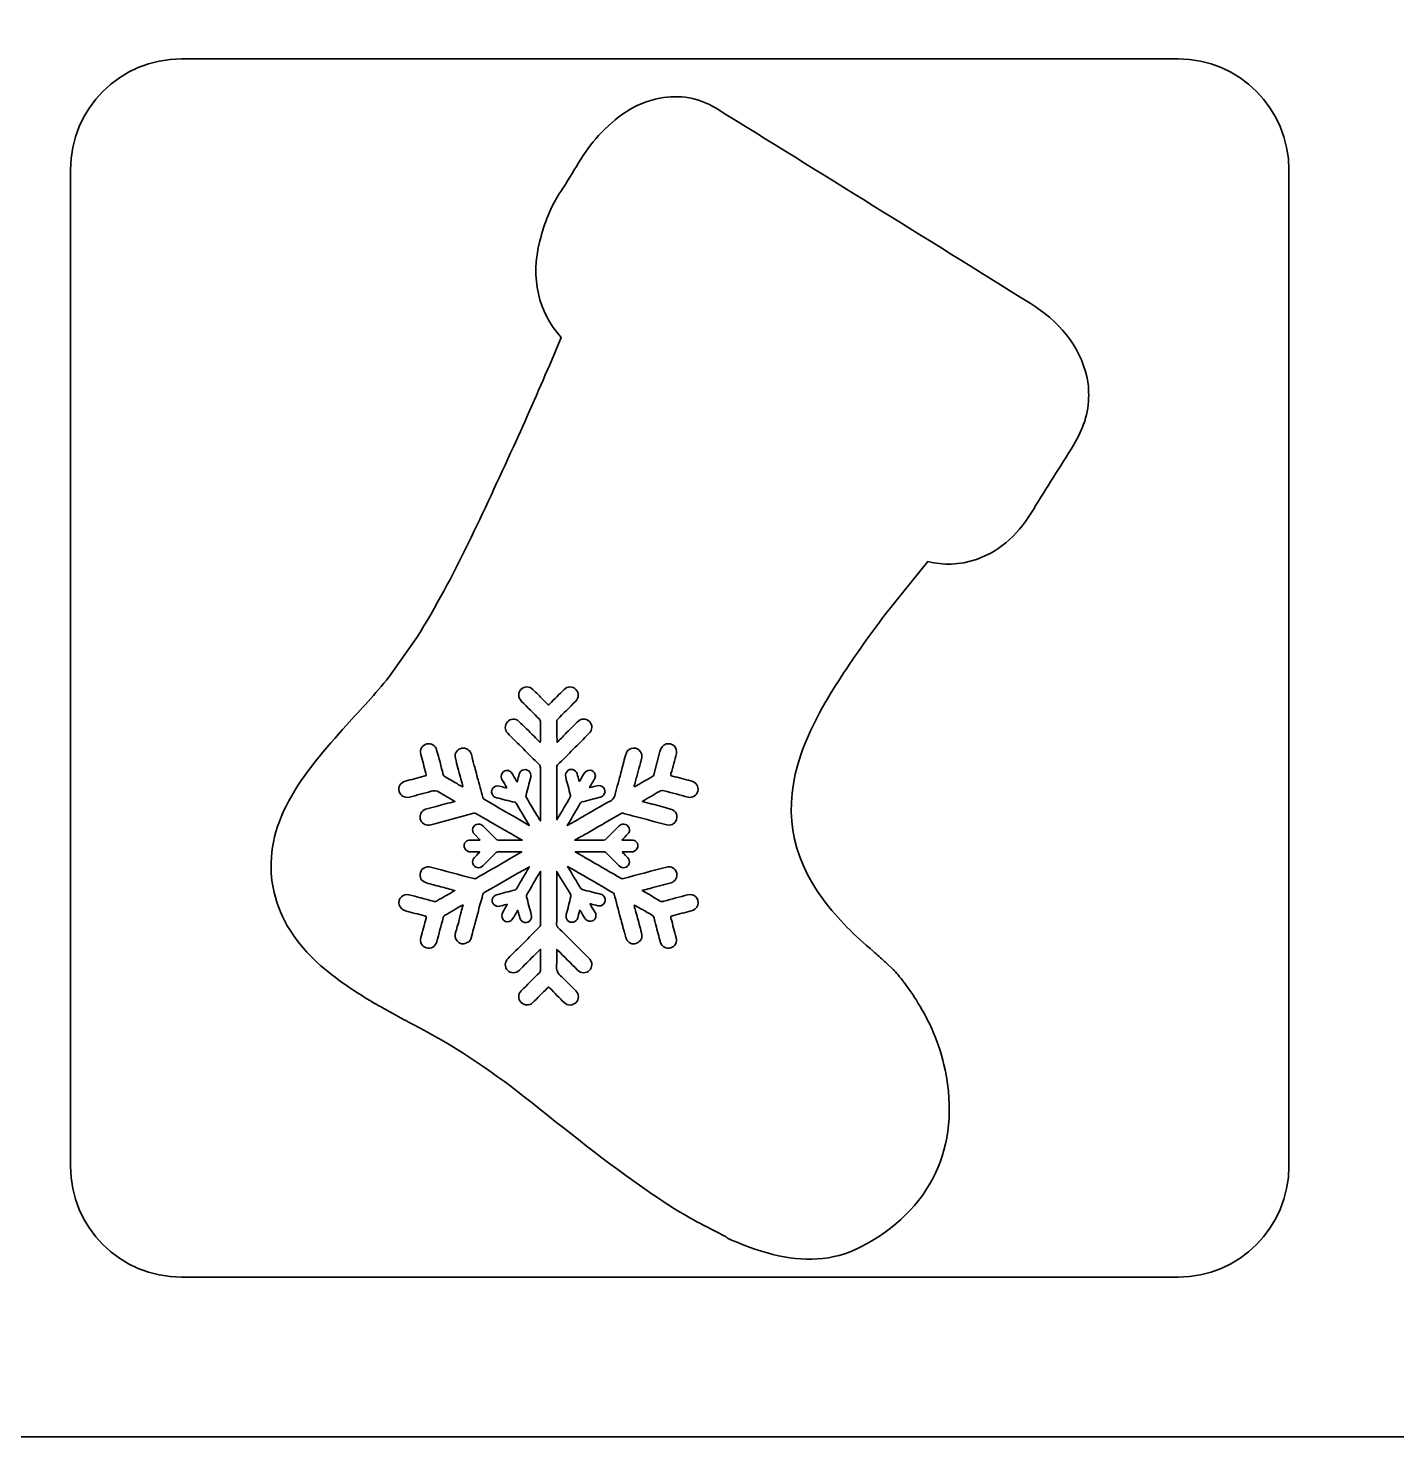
# Model space of a CAD drawing. Extents: x 33 to 2005, y -1071 to -21.
# Drawn here: x 300.2 to 549.8, y -1067.8 to -810.9 of the extents above; entities that cross this region are included whole.
import ezdxf

# ---------------------------------------------------------------- set-up
doc = ezdxf.new("R2010")
doc.units = 0
doc.header["$MEASUREMENT"] = 0
doc.layers.add('Layer 1', color=7, linetype='Continuous', lineweight=0)

# ---------------------------------------------------------------- blocks, each defined once
blk = doc.blocks.new('Block_0')
at = {"layer": 'Layer 1', "color": 240, "lineweight": 35, "true_color": 0xed2024}
for points, knots in [([(753.8, -21.22), (753.8, -21.22), (84.26, -21.22), (84.26, -21.22), (55.91, -21.22), (32.93, -44.21), (32.93, -72.56), (32.93, -72.56), (32.93, -1043.07), (32.93, -1043.07), (32.93, -1056.71), (43.99, -1067.78), (57.63, -1067.78), (57.63, -1067.78), (780.43, -1067.78), (780.43, -1067.78), (794.08, -1067.78), (805.14, -1056.71), (805.14, -1043.07), (805.14, -1043.07), (805.14, -72.56), (805.14, -72.56), (805.14, -44.21), (782.15, -21.22), (753.8, -21.22)], [0, 0, 0, 0, 1, 1, 1, 2, 2, 2, 3, 3, 3, 4, 4, 4, 5, 5, 5, 6, 6, 6, 7, 7, 7, 8, 8, 8, 8]), ([(530.12, -1018.43), (530.12, -1029.6), (521.07, -1038.65), (509.9, -1038.65), (509.9, -1038.65), (328.16, -1038.65), (328.16, -1038.65), (316.99, -1038.65), (307.94, -1029.6), (307.94, -1018.43), (307.94, -1018.43), (307.94, -836.69), (307.94, -836.69), (307.94, -825.52), (316.99, -816.47), (328.16, -816.47), (328.16, -816.47), (509.9, -816.47), (509.9, -816.47), (521.07, -816.47), (530.12, -825.52), (530.12, -836.69), (530.12, -836.69), (530.12, -1018.43), (530.12, -1018.43)], [0, 0, 0, 0, 1, 1, 1, 2, 2, 2, 3, 3, 3, 4, 4, 4, 5, 5, 5, 6, 6, 6, 7, 7, 7, 8, 8, 8, 8]), ([(493.32, -874.62), (491.9, -868.52), (488.06, -864.24), (482.91, -861.03), (463.85, -849.15), (444.77, -837.31), (425.68, -825.48), (422.53, -823.52), (419.05, -822.95), (415.4, -823.63), (410.83, -824.47), (407.33, -827.13), (404.25, -830.45), (401.43, -833.49), (399.64, -837.23), (397.35, -840.64), (395.48, -843.42), (394.33, -846.48), (393.52, -849.67), (391.79, -856.47), (393.25, -862.64), (397.41, -867.27), (397.41, -867.27), (395.32, -872.26), (395.32, -872.26), (393.16, -877.19), (391.01, -882.24), (388.7, -887.22), (383.25, -899.01), (378.01, -910.92), (371.11, -921.97), (371.11, -921.97), (366, -929.23), (366, -929.23), (363.53, -932.23), (360.89, -935.08), (358.29, -937.97), (354.4, -942.3), (350.54, -946.65), (347.73, -951.8), (342.31, -961.76), (343.79, -972.08), (351.78, -980.14), (354.93, -983.32), (358.59, -985.82), (362.4, -988.12), (362.51, -988.19), (362.6, -988.25), (362.7, -988.31), (362.7, -988.31), (362.7, -988.31), (362.7, -988.31), (362.7, -988.31), (362.72, -988.31), (362.72, -988.31), (363.52, -988.8), (364.15, -989.17), (364.66, -989.4), (364.66, -989.4), (368.79, -991.7), (368.79, -991.7), (369.36, -992.01), (369.84, -992.28), (370.32, -992.53), (377.56, -996.25), (384.3, -1000.73), (390.69, -1005.77), (398.23, -1011.71), (405.67, -1017.78), (413.59, -1023.22), (416.75, -1025.39), (419.98, -1027.46), (423.44, -1029.21), (423.44, -1029.21), (423.5, -1029.25), (423.5, -1029.25), (423.5, -1029.25), (427.49, -1031.28), (427.49, -1031.28), (427.62, -1031.46), (427.82, -1031.61), (428.14, -1031.75), (428.58, -1031.93), (429.01, -1032.1), (429.44, -1032.28), (429.44, -1032.28), (429.48, -1032.3), (429.48, -1032.3), (431.62, -1033.16), (433.78, -1033.98), (436.04, -1034.52), (441.51, -1035.84), (446.88, -1035.82), (452.04, -1033.15), (464.77, -1026.59), (470.39, -1014.86), (467.42, -1000.82), (466.92, -998.45), (466.2, -996.18), (465.26, -993.96), (465.22, -993.87), (465.2, -993.77), (465.15, -993.68), (465.11, -993.61), (465.09, -993.54), (465.05, -993.47), (464.42, -992.05), (463.7, -990.66), (462.87, -989.3), (461.04, -986.15), (459.33, -984.02), (458.13, -982.73), (458.14, -982.73), (458.16, -982.72), (458.17, -982.71), (457.99, -982.54), (457.82, -982.39), (457.65, -982.24), (456.87, -981.45), (456.4, -981.08), (456.4, -981.08), (455.71, -980.46), (455.05, -979.85), (454.36, -979.27), (451, -976.43), (447.86, -973.37), (445.23, -969.82), (439.21, -961.72), (437.81, -952.92), (441.11, -943.37), (442.78, -938.58), (445.23, -934.19), (447.97, -929.93), (450.61, -925.79), (453.5, -921.81), (456.42, -917.87), (456.42, -917.87), (464.25, -908.14), (464.25, -908.14), (467.08, -908.82), (470.02, -908.81), (473.12, -907.74), (477.8, -906.13), (481.11, -902.76), (483.55, -898.62), (485.89, -894.65), (488.44, -890.81), (490.85, -886.9), (492.58, -884.09), (493.61, -881.06), (493.61, -877.73), (493.58, -876.68), (493.56, -875.65), (493.32, -874.62)], [0, 0, 0, 0, 1, 1, 1, 2, 2, 2, 3, 3, 3, 4, 4, 4, 5, 5, 5, 6, 6, 6, 7, 7, 7, 8, 8, 8, 9, 9, 9, 10, 10, 10, 11, 11, 11, 12, 12, 12, 13, 13, 13, 14, 14, 14, 15, 15, 15, 16, 16, 16, 17, 17, 17, 18, 18, 18, 19, 19, 19, 20, 20, 20, 21, 21, 21, 22, 22, 22, 23, 23, 23, 24, 24, 24, 25, 25, 25, 26, 26, 26, 27, 27, 27, 28, 28, 28, 29, 29, 29, 30, 30, 30, 31, 31, 31, 32, 32, 32, 33, 33, 33, 34, 34, 34, 35, 35, 35, 36, 36, 36, 37, 37, 37, 38, 38, 38, 39, 39, 39, 40, 40, 40, 41, 41, 41, 42, 42, 42, 43, 43, 43, 44, 44, 44, 45, 45, 45, 46, 46, 46, 47, 47, 47, 48, 48, 48, 49, 49, 49, 50, 50, 50, 51, 51, 51, 51]), ([(422.32, -970.81), (422.14, -971.4), (421.7, -971.7), (421.13, -971.86), (420, -972.14), (418.87, -972.46), (417.74, -972.74), (417.44, -972.81), (417.34, -972.9), (417.44, -973.23), (417.77, -974.41), (418.08, -975.58), (418.39, -976.77), (418.61, -977.58), (418.18, -978.37), (417.38, -978.6), (416.58, -978.83), (415.79, -978.43), (415.54, -977.61), (415.22, -976.55), (414.94, -975.47), (414.67, -974.41), (414.58, -974.11), (414.48, -973.83), (414.44, -973.53), (414.39, -972.94), (414.05, -972.61), (413.55, -972.36), (413.23, -972.22), (412.94, -972.03), (412.64, -971.86), (412.37, -971.7), (412.11, -971.55), (411.84, -971.4), (411.47, -971.2), (411.09, -971), (410.73, -970.81), (410.75, -970.97), (410.79, -971.14), (410.81, -971.31), (410.89, -971.45), (410.95, -971.6), (410.94, -971.77), (411.07, -972.23), (411.27, -972.69), (411.31, -973.18), (411.64, -974.18), (411.92, -975.19), (412.12, -976.21), (412.27, -976.98), (411.67, -977.69), (410.87, -977.84), (410.12, -977.98), (409.4, -977.5), (409.2, -976.75), (409.11, -976.41), (409.03, -976.06), (408.94, -975.72), (408.92, -975.71), (408.92, -975.71), (408.92, -975.69), (408.86, -975.48), (408.8, -975.25), (408.73, -975.04), (408.61, -974.52), (408.47, -974), (408.34, -973.48), (408.24, -973.37), (408.25, -973.23), (408.22, -973.11), (407.84, -971.65), (407.45, -970.22), (407.06, -968.78), (407.03, -968.62), (406.92, -968.56), (406.8, -968.5), (405.02, -967.47), (403.24, -966.45), (401.48, -965.42), (401.02, -965.16), (400.57, -964.9), (400.12, -964.63), (400.12, -964.63), (400.09, -964.61), (400.09, -964.61), (400.09, -964.61), (399.37, -964.2), (399.37, -964.2), (399.37, -964.2), (399.35, -964.2), (399.35, -964.2), (399.35, -964.2), (398.58, -963.76), (398.58, -963.76), (398.63, -963.82), (398.67, -963.89), (398.71, -963.95), (399.46, -965.23), (400.23, -966.49), (400.97, -967.75), (401.04, -967.89), (401.15, -967.95), (401.28, -967.98), (402.38, -968.25), (403.49, -968.53), (404.59, -968.81), (404.92, -968.9), (405.17, -969.06), (405.32, -969.36), (405.54, -969.77), (405.51, -970.19), (405.21, -970.55), (404.92, -970.91), (404.53, -971.03), (404.09, -970.92), (403.65, -970.81), (403.24, -970.7), (402.81, -970.59), (402.77, -970.58), (402.73, -970.55), (402.67, -970.59), (402.67, -970.59), (402.76, -970.75), (402.76, -970.75), (403.04, -971.22), (403.33, -971.7), (403.62, -972.17), (403.76, -972.41), (403.79, -972.67), (403.73, -972.94), (403.51, -973.99), (402.13, -973.96), (401.66, -973.11), (401.42, -972.69), (401.15, -972.28), (400.9, -971.86), (400.88, -971.82), (400.87, -971.75), (400.79, -971.73), (400.78, -971.79), (400.76, -971.84), (400.76, -971.89), (400.64, -972.31), (400.55, -972.72), (400.43, -973.13), (400.32, -973.53), (400.04, -973.8), (399.64, -973.9), (399.24, -974), (398.88, -973.89), (398.59, -973.58), (398.32, -973.28), (398.26, -972.93), (398.35, -972.53), (398.63, -971.42), (398.91, -970.33), (399.18, -969.22), (399.21, -969.11), (399.21, -969), (399.15, -968.9), (398.35, -967.59), (397.57, -966.26), (396.77, -964.94), (396.71, -964.84), (396.66, -964.75), (396.6, -964.64), (396.6, -964.64), (396.6, -967.28), (396.6, -967.28), (396.6, -969.62), (396.6, -971.97), (396.59, -974.32), (396.59, -974.55), (396.66, -974.69), (396.82, -974.86), (398.76, -976.78), (400.68, -978.7), (402.61, -980.63), (403.14, -981.17), (403.12, -982.17), (402.59, -982.69), (401.94, -983.3), (401.04, -983.3), (400.4, -982.66), (399.18, -981.45), (397.98, -980.22), (396.75, -979.02), (396.73, -978.97), (396.68, -978.95), (396.6, -978.88), (396.6, -979.86), (396.68, -980.77), (396.57, -981.68), (396.47, -982.63), (396.82, -983.29), (397.52, -983.91), (398.42, -984.71), (399.24, -985.59), (400.09, -986.44), (400.68, -987.04), (400.7, -987.96), (400.13, -988.54), (399.53, -989.17), (398.57, -989.18), (397.95, -988.56), (397.08, -987.7), (396.21, -986.83), (395.36, -985.95), (395.16, -985.74), (395.04, -985.74), (394.85, -985.96), (393.99, -986.84), (393.12, -987.71), (392.23, -988.59), (391.63, -989.18), (390.69, -989.15), (390.1, -988.56), (389.52, -987.99), (389.52, -987.04), (390.12, -986.45), (391.22, -985.34), (392.33, -984.23), (393.46, -983.13), (393.58, -983), (393.62, -982.88), (393.62, -982.71), (393.62, -982.71), (393.62, -978.86), (393.62, -978.86), (393.16, -979.3), (392.76, -979.71), (392.35, -980.11), (391.49, -980.97), (390.65, -981.83), (389.79, -982.68), (389.15, -983.3), (388.24, -983.29), (387.63, -982.69), (387.04, -982.1), (387.08, -981.17), (387.72, -980.54), (389.63, -978.63), (391.54, -976.7), (393.46, -974.78), (393.54, -974.69), (393.62, -974.62), (393.62, -974.48), (393.62, -974.48), (393.62, -965.68), (393.62, -965.68), (393.62, -965.67), (393.62, -965.67), (393.62, -965.65), (393.62, -965.65), (393.62, -964.66), (393.62, -964.66), (393.58, -964.72), (393.56, -964.78), (393.52, -964.84), (392.72, -966.19), (391.94, -967.55), (391.15, -968.89), (391.07, -969.01), (391.05, -969.13), (391.1, -969.27), (391.38, -970.38), (391.68, -971.47), (391.96, -972.58), (392.04, -972.89), (392.02, -973.21), (391.84, -973.47), (391.57, -973.86), (391.19, -974.04), (390.74, -973.95), (390.29, -973.86), (389.99, -973.58), (389.87, -973.13), (389.77, -972.72), (389.66, -972.3), (389.54, -971.88), (389.52, -971.83), (389.54, -971.78), (389.48, -971.75), (389.48, -971.75), (389.39, -971.89), (389.39, -971.89), (389.11, -972.37), (388.82, -972.85), (388.55, -973.33), (388.41, -973.57), (388.19, -973.72), (387.93, -973.81), (386.9, -974.11), (386.26, -972.89), (386.77, -972.07), (387.04, -971.66), (387.28, -971.24), (387.52, -970.82), (387.55, -970.77), (387.6, -970.73), (387.58, -970.64), (387.52, -970.66), (387.47, -970.67), (387.41, -970.68), (387, -970.8), (386.58, -970.91), (386.18, -971), (385.77, -971.1), (385.41, -971), (385.12, -970.68), (384.83, -970.38), (384.75, -970.01), (384.89, -969.62), (385.02, -969.23), (385.3, -969), (385.69, -968.9), (386.8, -968.61), (387.9, -968.32), (389.01, -968.03), (389.13, -968), (389.2, -967.95), (389.27, -967.84), (390.03, -966.51), (390.8, -965.2), (391.59, -963.87), (391.59, -963.86), (391.6, -963.84), (391.61, -963.81), (391.61, -963.81), (391.45, -963.92), (391.45, -963.92), (391.45, -963.92), (391.43, -963.92), (391.43, -963.92), (391.43, -963.92), (389.54, -964.95), (389.54, -964.95), (387.57, -966.08), (385.6, -967.22), (383.63, -968.36), (383.35, -968.51), (383.14, -968.69), (383.08, -969.04), (382.97, -969.56), (382.81, -970.06), (382.67, -970.56), (382.67, -970.56), (382.48, -971.19), (382.48, -971.19), (382.42, -971.61), (382.28, -972.02), (382.17, -972.44), (381.91, -973.32), (381.72, -974.24), (381.42, -975.11), (381.3, -975.66), (381.16, -976.21), (381.03, -976.74), (380.97, -976.97), (380.86, -977.17), (380.69, -977.35), (380.61, -977.46), (380.53, -977.55), (380.37, -977.56), (379.96, -977.91), (379.34, -977.97), (378.83, -977.68), (378.31, -977.4), (377.97, -976.7), (378.1, -976.11), (378.15, -975.86), (378.17, -975.58), (378.31, -975.34), (378.42, -974.91), (378.48, -974.47), (378.67, -974.08), (378.75, -973.69), (378.8, -973.3), (378.95, -972.94), (379.02, -972.65), (379.11, -972.36), (379.19, -972.06), (379.29, -971.65), (379.39, -971.25), (379.52, -970.75), (378.91, -971.1), (378.36, -971.4), (377.81, -971.72), (377.28, -972.03), (376.75, -972.36), (376.21, -972.65), (376.02, -972.75), (375.94, -972.89), (375.89, -973.09), (375.5, -974.55), (375.12, -976.03), (374.72, -977.49), (374.48, -978.37), (373.68, -978.83), (372.85, -978.61), (372.03, -978.38), (371.6, -977.58), (371.84, -976.72), (372.14, -975.53), (372.45, -974.34), (372.78, -973.17), (372.86, -972.89), (372.78, -972.81), (372.52, -972.75), (371.36, -972.46), (370.18, -972.16), (369.02, -971.84), (367.81, -971.5), (367.42, -970.12), (368.29, -969.28), (368.67, -968.91), (369.14, -968.78), (369.65, -968.91), (371.12, -969.29), (372.58, -969.68), (374.05, -970.09), (374.35, -970.17), (374.59, -970.14), (374.87, -969.97), (375.89, -969.36), (376.94, -968.78), (378.03, -968.14), (377.13, -967.9), (376.3, -967.67), (375.45, -967.45), (374.59, -967.22), (373.7, -967), (372.85, -966.75), (371.92, -966.48), (371.48, -965.67), (371.75, -964.84), (372, -964.05), (372.78, -963.65), (373.59, -963.86), (376.21, -964.57), (378.83, -965.26), (381.46, -965.95), (381.61, -966.01), (381.72, -966.01), (381.88, -965.92), (383.96, -964.72), (386.05, -963.52), (388.13, -962.32), (388.13, -962.32), (389.38, -961.58), (389.38, -961.58), (389.38, -961.58), (390.21, -961.09), (390.21, -961.09), (390.21, -961.09), (389.33, -961.09), (389.33, -961.09), (388.18, -961.09), (387.02, -961.09), (385.85, -961.09), (385.73, -961.09), (385.65, -961.14), (385.56, -961.21), (384.75, -962.03), (383.94, -962.83), (383.14, -963.64), (382.85, -963.92), (382.51, -964.05), (382.11, -963.96), (381.7, -963.87), (381.42, -963.62), (381.31, -963.23), (381.19, -962.83), (381.27, -962.46), (381.56, -962.16), (381.86, -961.84), (382.17, -961.55), (382.47, -961.25), (382.51, -961.21), (382.55, -961.17), (382.58, -961.12), (382.52, -961.07), (382.46, -961.09), (382.41, -961.09), (381.91, -961.09), (381.44, -961.07), (380.94, -961.09), (379.98, -961.14), (379.25, -959.95), (380.03, -959.23), (380.24, -959.04), (380.47, -958.94), (380.75, -958.94), (380.75, -958.94), (382.58, -958.94), (382.58, -958.94), (382.6, -958.86), (382.55, -958.84), (382.52, -958.81), (382.52, -958.81), (381.6, -957.89), (381.6, -957.89), (381.26, -957.56), (381.17, -957.15), (381.32, -956.73), (381.49, -956.29), (381.83, -956.04), (382.3, -956.02), (382.62, -955.99), (382.9, -956.13), (383.14, -956.37), (383.94, -957.17), (384.74, -957.98), (385.55, -958.79), (385.65, -958.89), (385.75, -958.94), (385.91, -958.94), (385.91, -958.94), (390.3, -958.94), (390.3, -958.94), (390.3, -958.94), (389.35, -958.4), (389.35, -958.4), (389.35, -958.4), (389.29, -958.37), (389.29, -958.37), (389.27, -958.37), (389.25, -958.36), (389.24, -958.34), (389.11, -958.28), (388.99, -958.2), (388.86, -958.13), (388.86, -958.13), (388.76, -958.08), (388.76, -958.08), (386.44, -956.74), (384.15, -955.42), (381.86, -954.09), (381.71, -954.01), (381.61, -954.03), (381.47, -954.06), (379.11, -954.7), (376.74, -955.34), (374.36, -955.97), (374.05, -956.06), (373.73, -956.16), (373.4, -956.21), (372.62, -956.32), (371.92, -955.84), (371.71, -955.09), (371.53, -954.39), (371.94, -953.59), (372.67, -953.33), (373.31, -953.12), (373.95, -952.98), (374.59, -952.8), (375.72, -952.5), (376.84, -952.2), (378.03, -951.89), (377.03, -951.3), (376.06, -950.79), (375.14, -950.19), (374.64, -949.87), (374.21, -949.87), (373.7, -950.04), (372.38, -950.41), (371.04, -950.76), (369.73, -951.1), (368.89, -951.31), (368.12, -950.87), (367.89, -950.09), (367.66, -949.24), (368.09, -948.46), (368.95, -948.21), (370.09, -947.89), (371.22, -947.6), (372.34, -947.31), (372.85, -947.18), (372.85, -947.18), (372.72, -946.71), (372.43, -945.58), (372.13, -944.46), (371.83, -943.32), (371.59, -942.41), (372.03, -941.66), (372.92, -941.41), (373.68, -941.19), (374.48, -941.66), (374.7, -942.5), (375.12, -944), (375.53, -945.5), (375.9, -947.01), (375.95, -947.18), (376.03, -947.27), (376.18, -947.36), (376.89, -947.76), (377.6, -948.16), (378.3, -948.58), (378.44, -948.65), (378.59, -948.7), (378.68, -948.84), (378.87, -948.96), (379.1, -949), (379.26, -949.16), (379.31, -949.14), (379.38, -949.21), (379.43, -949.21), (379.45, -949.21), (379.48, -949.21), (379.5, -949.16), (379.41, -948.76), (379.24, -948.38), (379.2, -947.96), (379.15, -947.82), (379.1, -947.68), (379.06, -947.52), (378.75, -946.36), (378.42, -945.2), (378.13, -944.02), (377.91, -943.16), (378.42, -942.38), (379.29, -942.19), (380.06, -942.02), (380.84, -942.54), (381.05, -943.36), (381.19, -943.95), (381.35, -944.54), (381.51, -945.13), (381.55, -945.29), (381.58, -945.46), (381.64, -945.6), (381.78, -946.12), (381.91, -946.64), (382.05, -947.16), (382.08, -947.28), (382.09, -947.4), (382.11, -947.52), (382.55, -948.71), (382.76, -949.95), (383.13, -951.16), (383.19, -951.34), (383.27, -951.45), (383.43, -951.54), (385.15, -952.54), (386.86, -953.52), (388.57, -954.51), (388.57, -954.51), (388.82, -954.65), (388.82, -954.65), (388.82, -954.65), (391.6, -956.27), (391.6, -956.27), (391.45, -956.02), (391.3, -955.77), (391.16, -955.51), (391.16, -955.51), (391.15, -955.51), (391.15, -955.51), (390.5, -954.43), (389.85, -953.33), (389.19, -952.23), (389.13, -952.13), (389.05, -952.08), (388.94, -952.04), (387.82, -951.78), (386.72, -951.49), (385.61, -951.21), (385.21, -951.12), (384.93, -950.88), (384.8, -950.49), (384.66, -950.1), (384.74, -949.73), (385.02, -949.43), (385.31, -949.11), (385.66, -949), (386.08, -949.1), (386.5, -949.19), (386.9, -949.3), (387.32, -949.4), (387.37, -949.42), (387.42, -949.43), (387.49, -949.44), (387.49, -949.37), (387.44, -949.33), (387.42, -949.28), (387.18, -948.86), (386.93, -948.43), (386.68, -948.03), (386.14, -947.22), (386.77, -945.99), (387.8, -946.27), (388.07, -946.36), (388.28, -946.5), (388.43, -946.75), (388.71, -947.24), (389, -947.7), (389.27, -948.18), (389.27, -948.18), (389.36, -948.33), (389.36, -948.33), (389.43, -948.29), (389.43, -948.24), (389.44, -948.19), (389.54, -947.77), (389.66, -947.36), (389.76, -946.93), (389.87, -946.49), (390.16, -946.2), (390.61, -946.11), (391.07, -946.02), (391.45, -946.2), (391.71, -946.58), (391.9, -946.85), (391.93, -947.16), (391.85, -947.49), (391.57, -948.58), (391.3, -949.68), (391.01, -950.78), (390.98, -950.93), (390.98, -951.04), (391.07, -951.18), (391.7, -952.24), (392.35, -953.31), (392.99, -954.38), (393.19, -954.73), (393.4, -955.09), (393.62, -955.44), (393.62, -955.44), (393.62, -945.74), (393.62, -945.74), (393.63, -945.5), (393.56, -945.34), (393.38, -945.16), (391.47, -943.27), (389.57, -941.36), (387.66, -939.44), (387.09, -938.88), (387.07, -937.97), (387.61, -937.37), (388.14, -936.78), (389.06, -936.69), (389.66, -937.26), (390.63, -938.16), (391.54, -939.09), (392.46, -940.01), (392.82, -940.38), (393.19, -940.75), (393.57, -941.13), (393.66, -940.98), (393.62, -940.85), (393.62, -940.72), (393.62, -940.72), (393.62, -937.33), (393.62, -937.33), (393.62, -937.17), (393.6, -937.05), (393.46, -936.91), (392.37, -935.82), (391.29, -934.72), (390.18, -933.64), (389.54, -933), (389.5, -932.09), (390.08, -931.47), (390.68, -930.86), (391.61, -930.84), (392.27, -931.49), (392.9, -932.09), (393.52, -932.72), (394.13, -933.34), (394.39, -933.6), (394.65, -933.85), (394.88, -934.11), (395.04, -934.29), (395.13, -934.3), (395.32, -934.11), (396.18, -933.23), (397.07, -932.36), (397.93, -931.49), (398.56, -930.87), (399.49, -930.84), (400.1, -931.45), (400.71, -932.06), (400.68, -932.99), (400.04, -933.64), (398.93, -934.72), (397.82, -935.83), (396.73, -936.93), (396.65, -937), (396.6, -937.07), (396.6, -937.19), (396.6, -938.47), (396.6, -939.77), (396.68, -941.13), (397.19, -940.6), (397.7, -940.08), (398.21, -939.55), (398.91, -938.83), (399.63, -938.14), (400.34, -937.42), (401.03, -936.72), (401.92, -936.69), (402.57, -937.33), (403.18, -937.91), (403.14, -938.83), (402.47, -939.52), (400.57, -941.42), (398.67, -943.33), (396.75, -945.24), (396.65, -945.34), (396.6, -945.44), (396.6, -945.59), (396.6, -948.24), (396.6, -950.9), (396.65, -953.59), (396.65, -953.59), (396.65, -955.23), (396.65, -955.23), (396.68, -955.15), (396.74, -955.07), (396.77, -955), (397.54, -953.7), (398.3, -952.38), (399.07, -951.08), (399.14, -950.98), (399.14, -950.88), (399.11, -950.78), (398.82, -949.67), (398.53, -948.56), (398.24, -947.46), (398.14, -947.07), (398.2, -946.71), (398.48, -946.41), (398.76, -946.1), (399.11, -945.99), (399.51, -946.08), (399.93, -946.18), (400.2, -946.44), (400.31, -946.85), (400.43, -947.26), (400.54, -947.68), (400.64, -948.08), (400.65, -948.14), (400.68, -948.19), (400.69, -948.24), (400.76, -948.22), (400.78, -948.15), (400.81, -948.12), (401.06, -947.69), (401.31, -947.28), (401.55, -946.85), (402.01, -945.99), (403.39, -945.96), (403.62, -947.01), (403.68, -947.27), (403.65, -947.54), (403.51, -947.77), (403.23, -948.26), (402.95, -948.74), (402.66, -949.21), (402.66, -949.21), (402.59, -949.37), (402.59, -949.37), (402.64, -949.4), (402.68, -949.37), (402.73, -949.35), (403.14, -949.25), (403.57, -949.14), (403.98, -949.02), (404.44, -948.91), (404.82, -949.02), (405.11, -949.38), (405.42, -949.74), (405.45, -950.16), (405.25, -950.58), (405.09, -950.87), (404.84, -951.04), (404.51, -951.12), (403.42, -951.41), (402.32, -951.7), (401.21, -951.98), (401.07, -952.02), (400.98, -952.09), (400.9, -952.22), (400.18, -953.45), (399.48, -954.67), (398.76, -955.9), (398.68, -956.04), (398.59, -956.16), (398.52, -956.3), (398.52, -956.3), (399.28, -955.87), (399.28, -955.87), (399.28, -955.87), (400.49, -955.18), (400.49, -955.18), (400.49, -955.18), (400.64, -955.09), (400.64, -955.09), (400.65, -955.09), (400.65, -955.09), (400.65, -955.09), (402.34, -954.1), (404.04, -953.12), (405.72, -952.15), (405.83, -952.07), (405.95, -951.99), (406.08, -951.96), (406.86, -951.68), (407.23, -951.1), (407.31, -950.3), (407.32, -950.24), (407.36, -950.18), (407.38, -950.12), (407.42, -949.95), (407.47, -949.77), (407.51, -949.58), (407.7, -948.93), (407.87, -948.27), (408.06, -947.6), (408.28, -946.75), (408.51, -945.92), (408.72, -945.07), (408.89, -944.55), (408.94, -944), (409.16, -943.51), (409.15, -943.39), (409.19, -943.3), (409.25, -943.21), (409.35, -942.7), (409.7, -942.41), (410.16, -942.26), (410.72, -942.07), (411.25, -942.16), (411.66, -942.57), (411.99, -942.89), (412.14, -943.24), (412.14, -943.63), (412.14, -943.81), (412.11, -943.99), (412.05, -944.18), (412.04, -944.39), (411.94, -944.58), (411.88, -944.78), (411.86, -944.81), (411.86, -944.83), (411.85, -944.86), (411.69, -945.52), (411.53, -946.2), (411.31, -946.85), (411.14, -947.56), (410.98, -948.28), (410.74, -948.99), (410.74, -948.99), (410.73, -949), (410.73, -949.01), (410.69, -949.21), (410.75, -949.25), (410.93, -949.15), (412, -948.54), (413.06, -947.91), (414.14, -947.3), (414.24, -947.24), (414.26, -947.16), (414.29, -947.05), (414.29, -947.05), (415.42, -942.77), (415.42, -942.77), (415.59, -942.13), (415.88, -941.6), (416.58, -941.41), (417.65, -941.13), (418.69, -942.08), (418.42, -943.16), (418.13, -944.38), (417.8, -945.59), (417.44, -946.8), (417.34, -947.13), (417.44, -947.21), (417.74, -947.28), (418.85, -947.56), (419.96, -947.86), (421.07, -948.15), (422.07, -948.41), (422.53, -949.1), (422.33, -950.02), (422.16, -950.81), (421.32, -951.32), (420.55, -951.12), (419.08, -950.73), (417.63, -950.34), (416.19, -949.93), (415.86, -949.85), (415.61, -949.88), (415.33, -950.06), (414.31, -950.67), (413.28, -951.25), (412.19, -951.88), (412.83, -952.06), (413.41, -952.21), (413.99, -952.37), (415.12, -952.66), (416.26, -952.95), (417.37, -953.28), (418.43, -953.59), (418.82, -954.57), (418.32, -955.51), (418.03, -956.04), (417.3, -956.35), (416.69, -956.18), (414.75, -955.67), (412.84, -955.15), (410.9, -954.63), (410.17, -954.44), (409.45, -954.26), (408.72, -954.06), (408.58, -954.01), (408.47, -954.03), (408.34, -954.1), (406.46, -955.18), (404.58, -956.27), (402.7, -957.36), (402.31, -957.6), (401.9, -957.82), (401.48, -958.07), (401.48, -958.07), (401.45, -958.08), (401.45, -958.08), (401.38, -958.13), (401.31, -958.17), (401.23, -958.2), (401.22, -958.2), (401.21, -958.2), (401.21, -958.22), (401.21, -958.22), (401.2, -958.22), (401.2, -958.22), (401.2, -958.22), (400.83, -958.42), (400.83, -958.42), (400.83, -958.42), (400.82, -958.42), (400.82, -958.42), (400.82, -958.42), (399.88, -958.94), (399.88, -958.94), (399.88, -958.94), (405.21, -958.94), (405.21, -958.94), (405.36, -958.94), (405.46, -958.89), (405.58, -958.79), (406.37, -957.98), (407.18, -957.17), (407.99, -956.37), (408.22, -956.13), (408.51, -955.99), (408.82, -956.02), (409.29, -956.04), (409.63, -956.29), (409.79, -956.73), (409.95, -957.15), (409.86, -957.56), (409.53, -957.89), (409.21, -958.2), (408.91, -958.5), (408.61, -958.81), (408.57, -958.84), (408.52, -958.86), (408.53, -958.94), (408.53, -958.94), (410.36, -958.94), (410.36, -958.94), (410.65, -958.94), (410.89, -959.04), (411.09, -959.23), (411.88, -959.95), (411.14, -961.14), (410.17, -961.09), (409.69, -961.07), (409.2, -961.09), (408.7, -961.09), (408.66, -961.09), (408.59, -961.07), (408.54, -961.12), (408.58, -961.17), (408.62, -961.21), (408.66, -961.25), (408.96, -961.55), (409.26, -961.84), (409.56, -962.16), (409.84, -962.46), (409.93, -962.83), (409.82, -963.23), (409.69, -963.62), (409.42, -963.87), (409.01, -963.96), (408.61, -964.05), (408.26, -963.92), (407.98, -963.64), (407.17, -962.83), (406.36, -962.03), (405.55, -961.21), (405.48, -961.14), (405.39, -961.09), (405.26, -961.09), (403.61, -961.09), (401.95, -961.09), (400.3, -961.09), (400.3, -961.09), (399.99, -961.09), (399.99, -961.09), (399.99, -961.09), (400.81, -961.56), (400.81, -961.56), (400.81, -961.56), (401.46, -961.95), (401.46, -961.95), (401.48, -961.95), (401.48, -961.95), (401.48, -961.95), (401.93, -962.22), (402.38, -962.48), (402.84, -962.75), (404.65, -963.8), (406.47, -964.84), (408.29, -965.89), (408.45, -966), (408.59, -966.01), (408.77, -965.95), (411.39, -965.25), (414.03, -964.54), (416.66, -963.85), (417.47, -963.62), (418.24, -964.1), (418.48, -964.95), (418.69, -965.67), (418.25, -966.49), (417.47, -966.72), (416.21, -967.08), (414.92, -967.39), (413.66, -967.75), (413.17, -967.88), (412.71, -968), (412.2, -968.14), (413.36, -968.81), (414.48, -969.47), (415.59, -970.12), (415.79, -970.22), (415.97, -970.12), (416.16, -970.09), (417.6, -969.69), (419.04, -969.3), (420.47, -968.92), (421.66, -968.62), (422.65, -969.63), (422.32, -970.81)], [0, 0, 0, 0, 1, 1, 1, 2, 2, 2, 3, 3, 3, 4, 4, 4, 5, 5, 5, 6, 6, 6, 7, 7, 7, 8, 8, 8, 9, 9, 9, 10, 10, 10, 11, 11, 11, 12, 12, 12, 13, 13, 13, 14, 14, 14, 15, 15, 15, 16, 16, 16, 17, 17, 17, 18, 18, 18, 19, 19, 19, 20, 20, 20, 21, 21, 21, 22, 22, 22, 23, 23, 23, 24, 24, 24, 25, 25, 25, 26, 26, 26, 27, 27, 27, 28, 28, 28, 29, 29, 29, 30, 30, 30, 31, 31, 31, 32, 32, 32, 33, 33, 33, 34, 34, 34, 35, 35, 35, 36, 36, 36, 37, 37, 37, 38, 38, 38, 39, 39, 39, 40, 40, 40, 41, 41, 41, 42, 42, 42, 43, 43, 43, 44, 44, 44, 45, 45, 45, 46, 46, 46, 47, 47, 47, 48, 48, 48, 49, 49, 49, 50, 50, 50, 51, 51, 51, 52, 52, 52, 53, 53, 53, 54, 54, 54, 55, 55, 55, 56, 56, 56, 57, 57, 57, 58, 58, 58, 59, 59, 59, 60, 60, 60, 61, 61, 61, 62, 62, 62, 63, 63, 63, 64, 64, 64, 65, 65, 65, 66, 66, 66, 67, 67, 67, 68, 68, 68, 69, 69, 69, 70, 70, 70, 71, 71, 71, 72, 72, 72, 73, 73, 73, 74, 74, 74, 75, 75, 75, 76, 76, 76, 77, 77, 77, 78, 78, 78, 79, 79, 79, 80, 80, 80, 81, 81, 81, 82, 82, 82, 83, 83, 83, 84, 84, 84, 85, 85, 85, 86, 86, 86, 87, 87, 87, 88, 88, 88, 89, 89, 89, 90, 90, 90, 91, 91, 91, 92, 92, 92, 93, 93, 93, 94, 94, 94, 95, 95, 95, 96, 96, 96, 97, 97, 97, 98, 98, 98, 99, 99, 99, 100, 100, 100, 101, 101, 101, 102, 102, 102, 103, 103, 103, 104, 104, 104, 105, 105, 105, 106, 106, 106, 107, 107, 107, 108, 108, 108, 109, 109, 109, 110, 110, 110, 111, 111, 111, 112, 112, 112, 113, 113, 113, 114, 114, 114, 115, 115, 115, 116, 116, 116, 117, 117, 117, 118, 118, 118, 119, 119, 119, 120, 120, 120, 121, 121, 121, 122, 122, 122, 123, 123, 123, 124, 124, 124, 125, 125, 125, 126, 126, 126, 127, 127, 127, 128, 128, 128, 129, 129, 129, 130, 130, 130, 131, 131, 131, 132, 132, 132, 133, 133, 133, 134, 134, 134, 135, 135, 135, 136, 136, 136, 137, 137, 137, 138, 138, 138, 139, 139, 139, 140, 140, 140, 141, 141, 141, 142, 142, 142, 143, 143, 143, 144, 144, 144, 145, 145, 145, 146, 146, 146, 147, 147, 147, 148, 148, 148, 149, 149, 149, 150, 150, 150, 151, 151, 151, 152, 152, 152, 153, 153, 153, 154, 154, 154, 155, 155, 155, 156, 156, 156, 157, 157, 157, 158, 158, 158, 159, 159, 159, 160, 160, 160, 161, 161, 161, 162, 162, 162, 163, 163, 163, 164, 164, 164, 165, 165, 165, 166, 166, 166, 167, 167, 167, 168, 168, 168, 169, 169, 169, 170, 170, 170, 171, 171, 171, 172, 172, 172, 173, 173, 173, 174, 174, 174, 175, 175, 175, 176, 176, 176, 177, 177, 177, 178, 178, 178, 179, 179, 179, 180, 180, 180, 181, 181, 181, 182, 182, 182, 183, 183, 183, 184, 184, 184, 185, 185, 185, 186, 186, 186, 187, 187, 187, 188, 188, 188, 189, 189, 189, 190, 190, 190, 191, 191, 191, 192, 192, 192, 193, 193, 193, 194, 194, 194, 195, 195, 195, 196, 196, 196, 197, 197, 197, 198, 198, 198, 199, 199, 199, 200, 200, 200, 201, 201, 201, 202, 202, 202, 203, 203, 203, 204, 204, 204, 205, 205, 205, 206, 206, 206, 207, 207, 207, 208, 208, 208, 209, 209, 209, 210, 210, 210, 211, 211, 211, 212, 212, 212, 213, 213, 213, 214, 214, 214, 215, 215, 215, 216, 216, 216, 217, 217, 217, 218, 218, 218, 219, 219, 219, 220, 220, 220, 221, 221, 221, 222, 222, 222, 223, 223, 223, 224, 224, 224, 225, 225, 225, 226, 226, 226, 227, 227, 227, 228, 228, 228, 229, 229, 229, 230, 230, 230, 231, 231, 231, 232, 232, 232, 233, 233, 233, 234, 234, 234, 235, 235, 235, 236, 236, 236, 237, 237, 237, 238, 238, 238, 239, 239, 239, 240, 240, 240, 241, 241, 241, 242, 242, 242, 243, 243, 243, 244, 244, 244, 245, 245, 245, 246, 246, 246, 247, 247, 247, 248, 248, 248, 249, 249, 249, 250, 250, 250, 251, 251, 251, 252, 252, 252, 253, 253, 253, 254, 254, 254, 255, 255, 255, 256, 256, 256, 257, 257, 257, 258, 258, 258, 259, 259, 259, 260, 260, 260, 261, 261, 261, 262, 262, 262, 263, 263, 263, 264, 264, 264, 265, 265, 265, 266, 266, 266, 267, 267, 267, 268, 268, 268, 269, 269, 269, 270, 270, 270, 271, 271, 271, 272, 272, 272, 273, 273, 273, 274, 274, 274, 275, 275, 275, 276, 276, 276, 277, 277, 277, 278, 278, 278, 279, 279, 279, 280, 280, 280, 281, 281, 281, 282, 282, 282, 283, 283, 283, 284, 284, 284, 285, 285, 285, 286, 286, 286, 287, 287, 287, 288, 288, 288, 289, 289, 289, 290, 290, 290, 291, 291, 291, 292, 292, 292, 293, 293, 293, 294, 294, 294, 295, 295, 295, 296, 296, 296, 297, 297, 297, 298, 298, 298, 299, 299, 299, 300, 300, 300, 301, 301, 301, 302, 302, 302, 303, 303, 303, 304, 304, 304, 305, 305, 305, 306, 306, 306, 307, 307, 307, 308, 308, 308, 309, 309, 309, 310, 310, 310, 311, 311, 311, 312, 312, 312, 313, 313, 313, 314, 314, 314, 315, 315, 315, 316, 316, 316, 317, 317, 317, 318, 318, 318, 319, 319, 319, 320, 320, 320, 321, 321, 321, 322, 322, 322, 323, 323, 323, 324, 324, 324, 325, 325, 325, 326, 326, 326, 327, 327, 327, 328, 328, 328, 329, 329, 329, 330, 330, 330, 331, 331, 331, 332, 332, 332, 333, 333, 333, 334, 334, 334, 335, 335, 335, 336, 336, 336, 337, 337, 337, 338, 338, 338, 339, 339, 339, 340, 340, 340, 341, 341, 341, 342, 342, 342, 343, 343, 343, 344, 344, 344, 345, 345, 345, 346, 346, 346, 347, 347, 347, 348, 348, 348, 349, 349, 349, 350, 350, 350, 351, 351, 351, 352, 352, 352, 353, 353, 353, 354, 354, 354, 355, 355, 355, 356, 356, 356, 357, 357, 357, 358, 358, 358, 359, 359, 359, 360, 360, 360, 361, 361, 361, 362, 362, 362, 363, 363, 363, 364, 364, 364, 365, 365, 365, 366, 366, 366, 367, 367, 367, 368, 368, 368, 369, 369, 369, 370, 370, 370, 371, 371, 371, 372, 372, 372, 373, 373, 373, 374, 374, 374, 375, 375, 375, 376, 376, 376, 377, 377, 377, 378, 378, 378, 379, 379, 379, 380, 380, 380, 381, 381, 381, 382, 382, 382, 383, 383, 383, 384, 384, 384, 385, 385, 385, 385])]:
    blk.add_open_spline(points, degree=3, knots=knots, dxfattribs=at)

msp = doc.modelspace()

# ---------------------------------------------------------------- block references
at = {"layer": 'Layer 1'}
msp.add_blockref('Block_0', (0, 0), dxfattribs=at)

doc.saveas('drawing.dxf')
